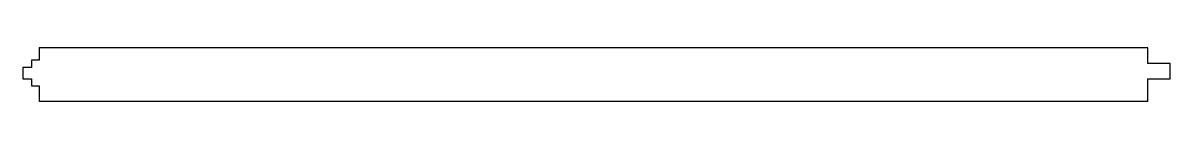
# Model space of a CAD drawing. Header units: millimetres. Extents: x 0 to 1506, y 0 to 70.
import ezdxf

# ---------------------------------------------------------------- set-up
doc = ezdxf.new("R2010")
doc.units = ezdxf.units.MM

msp = doc.modelspace()

# ---------------------------------------------------------------- linework, layer by layer
at = {"color": 7, "linetype": 'Continuous'}
for p, q in [((1476.9, 70), (21.4, 70)), ((21.4, 70), (21.4, 53.9)), ((1476.9, 49.6), (1476.9, 70)), ((21.4, 53.9), (11.2, 53.9)), ((11.2, 53.9), (11.2, 44)), ((1506, 49.6), (1476.9, 49.6)), ((1506, 29.1), (1506, 49.6)), ((11.2, 44), (0, 44)), ((0, 44), (0, 29.1)), ((0, 29.1), (11.2, 29.1)), ((11.2, 29.1), (11.2, 19.9)), ((11.2, 19.9), (21.4, 19.9)), ((21.4, 19.9), (21.4, 0)), ((1476.9, 0), (1476.9, 29.1)), ((1476.9, 29.1), (1506, 29.1)), ((21.4, 0), (1476.9, 0))]:
    msp.add_line(p, q, dxfattribs=at)

doc.saveas('drawing.dxf')
